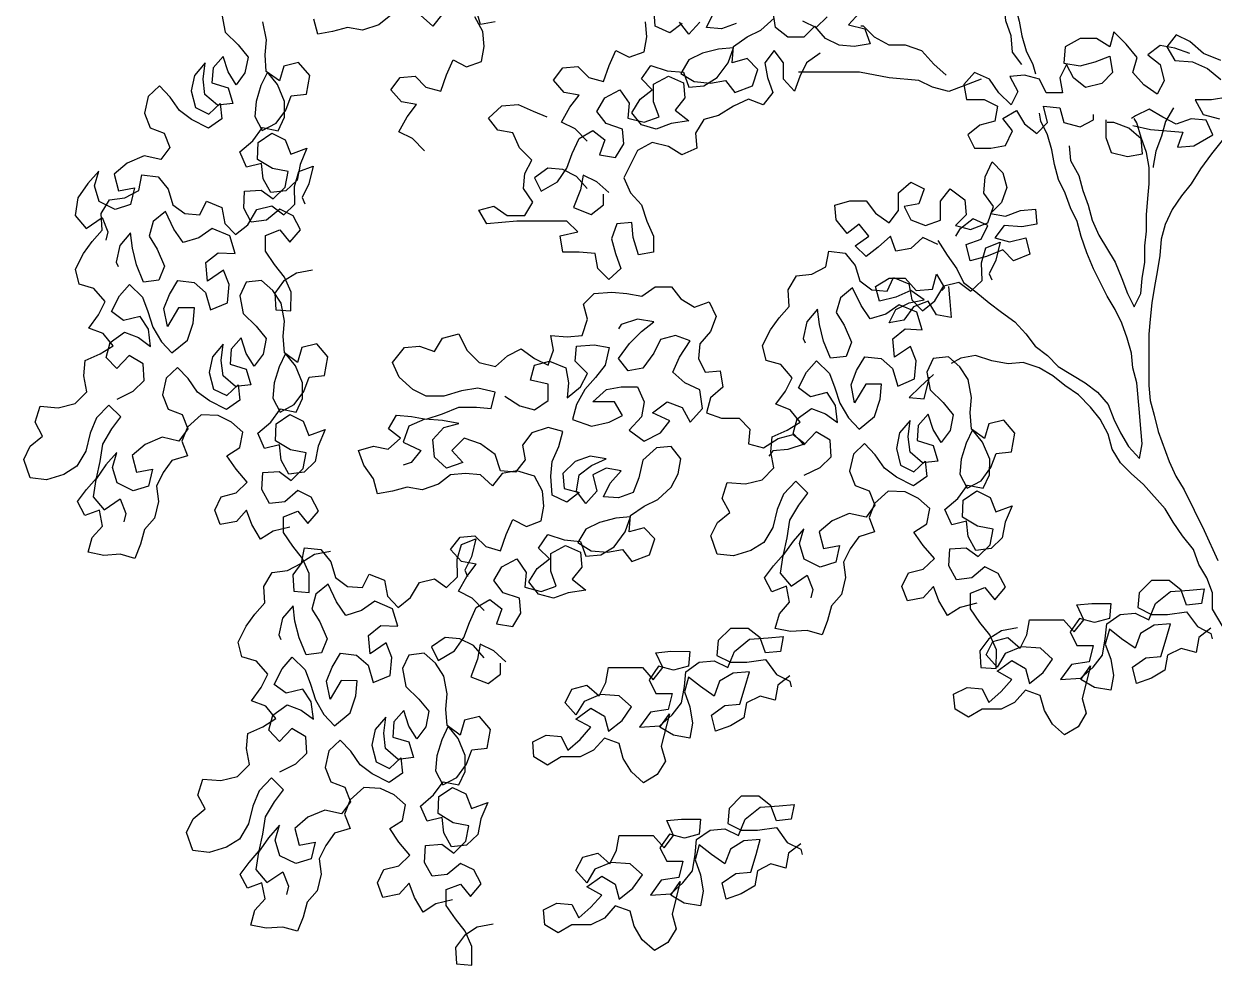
# Model space of a CAD drawing. Header units: millimetres. Extents: x 92.2 to 172.4, y 6.8 to 63.1.
# Drawn here: x 130.847 to 132.941, y 35.363 to 37.018 of the extents above; entities that cross this region are included whole.
import ezdxf

# ---------------------------------------------------------------- set-up
doc = ezdxf.new("R2010")
doc.units = ezdxf.units.MM
doc.layers.add('VEGETAÇÃO', color=64, linetype='Continuous')

# ---------------------------------------------------------------- blocks, each defined once
blk = doc.blocks.new('A$C6B776F95')
for points in [[(857, 3813), (838.5, 3831.5), (817.9, 3841.8), (830.3, 3864.5), (844.7, 3883), (822.1, 3887.1), (805.6, 3905.7), (820, 3924.2), (842.7, 3926.2), (859.2, 3909.7), (881.8, 3903.5), (890.1, 3928.2), (900.4, 3950.9), (921, 3940.6), (943.6, 3948.8), (947.8, 3971.4), (945.7, 3994.1)], [(717.1, 3994.3), (694.5, 3990.2), (688.3, 4012.9)], [(609.6, 3798.4), (591.1, 3817), (570.5, 3827.3), (582.9, 3849.9), (597.3, 3868.5), (574.7, 3872.6), (558.2, 3891.1), (572.6, 3909.7), (595.3, 3911.7), (611.7, 3895.2), (634.4, 3889), (642.7, 3913.7), (653, 3936.4), (673.6, 3926), (696.2, 3934.3), (700.4, 3956.9), (698.3, 3979.6), (686, 4002.2)], [(636.6, 4006.4), (622.1, 3987.9), (603.6, 4004.4)], [(558.3, 4004.4), (539.8, 3990), (515, 3981.8), (492.4, 3985.9), (469.7, 3979.8), (447.1, 3975.7), (440.9, 3998.3)], [(1493.8, 4265.4), (1483.4, 4242.8), (1475.2, 4220.1), (1462.8, 4197.5), (1460.7, 4174.8), (1468.9, 4129.5), (1479.2, 4108.9), (1485.4, 4086.3), (1495.6, 4063.6), (1514.1, 3995.6), (1518.2, 3973), (1524.4, 3950.3), (1534.6, 3929.7), (1538.7, 3915.3)], [(1518.2, 3929.7), (1503.8, 3948.3), (1501.7, 3973), (1493.5, 3995.7), (1491.5, 4018.3), (1491.5, 4043), (1485.3, 4065.7), (1475.1, 4086.3), (1460.7, 4106.9), (1438, 4115.1), (1401, 4144), (1384.5, 4162.6), (1380.4, 4164.6)], [(856.9, 3740.9), (840.5, 3759.4), (819.9, 3769.7), (797.2, 3771.8), (776.6, 3757.4), (786.9, 3736.8), (811.6, 3751.2), (826.1, 3771.8), (834.3, 3794.4), (844.7, 3817.1), (865.3, 3829.4), (883.8, 3815), (875.5, 3792.3), (900.2, 3788.2), (912.6, 3808.8), (910.6, 3831.4), (885.9, 3839.7), (871.5, 3858.2), (883.8, 3878.8), (906.5, 3891.2), (920.9, 3870.6), (918.8, 3847.9), (943.5, 3841.7), (966.2, 3849.9), (958, 3872.6), (958, 3899.4), (980.7, 3911.7), (1003.3, 3901.4), (1005.3, 3878.7), (990.9, 3860.2), (1011.5, 3843.7), (984.7, 3839.6), (962, 3831.4), (939.4, 3837.6), (925, 3856.1), (937.4, 3876.7), (955.9, 3891.1), (939.5, 3907.6), (953.9, 3928.2), (978.6, 3919.9), (1003.3, 3917.8), (1011.5, 3895.2), (1034.2, 3897.2), (1054.8, 3909.6), (1071.3, 3932.2), (1079.5, 3954.8), (1056.9, 3952.8), (1032.2, 3946.7), (1011.6, 3936.4), (999.2, 3915.8), (1019.8, 3903.4), (1044.5, 3901.3), (1067.1, 3905.4), (1081.5, 3886.9), (1108.3, 3897.2), (1116.6, 3921.9), (1100.1, 3938.4), (1077.5, 3932.2), (1079.5, 3956.9), (1100.2, 3971.3), (1120.8, 3981.6), (1141.4, 4000.1)], [(1083.7, 3991.9), (1061, 3983.7), (1038.4, 3985.8), (1048.7, 4006.4)], [(1028.1, 3994), (1011.6, 3975.5), (997.2, 3994)], [(1001.3, 3992), (982.8, 3977.6), (960.1, 3987.9), (958.1, 4016.7)], [(1271.1, 4008.2), (1254.6, 3989.7), (1279.3, 3983.5), (1287.5, 3960.8), (1262.8, 3956.7), (1240.2, 3958.8), (1219.6, 3969.1), (1203.1, 3987.7), (1186.6, 3971.2), (1161.9, 3971.2), (1143.4, 3985.7), (1139.3, 4012.5)], [(1184.6, 3995.9), (1205.2, 3985.6), (1221.7, 4002.1)], [(1820.9, 3935.6), (1794.1, 3946), (1773.6, 3964.5), (1753, 3974.8), (1738.5, 3956.3), (1750.9, 3935.7), (1777.6, 3933.6), (1800.3, 3923.3), (1820.9, 3906.8)], [(1831.1, 3880), (1806.4, 3875.9), (1781.7, 3875.9), (1794, 3853.3), (1818.8, 3847.1)], [(439.1, 3616.9), (414.7, 3612.4), (395.2, 3600), (381.8, 3581.7), (383.5, 3556.6), (406.4, 3554.8), (406.8, 3583.4), (396.7, 3606.4), (381.5, 3625.2), (367.5, 3645.7), (367.5, 3669.7), (389.4, 3678.1), (404.6, 3659.4), (420.9, 3678.4), (409.6, 3699.6), (389.2, 3709.5), (369.4, 3692.6), (346, 3689.9), (334.8, 3711.1), (335.9, 3736.9), (361, 3738.6), (379.3, 3725.1), (397.4, 3743.1), (402, 3766.7), (378.4, 3771.4), (355.5, 3785.2), (356.6, 3811), (377.1, 3825.1), (397.6, 3815.1), (406, 3793.2), (430.7, 3802.3), (420.4, 3777.3), (415.8, 3753.6), (398.8, 3737.4), (375.5, 3734.7), (364.2, 3755.9), (361.5, 3779.2), (338.8, 3773.6), (328.7, 3796.6), (348.5, 3813.5), (363, 3833.6), (386.7, 3828.9), (396.6, 3849.4), (396.7, 3873.4), (385.8, 3899.2), (370.7, 3918), (360.7, 3897.5), (353.2, 3873.2), (351.4, 3850.2), (362.7, 3829), (383.9, 3840.2), (398.4, 3860.3), (406.6, 3881.9), (429.9, 3884.6), (434.9, 3912.9), (418, 3932.7), (395.4, 3927.1), (389, 3904.5), (368.9, 3919), (367.2, 3944.1), (369, 3967.1), (363.8, 3994.3)], [(301, 4005.7), (306.2, 3978.5), (325.9, 3959.4), (341.1, 3940.7), (336.4, 3917), (322.9, 3898.7), (310.6, 3918.1), (303.3, 3941.8), (288, 3924.6), (286.2, 3901.6), (310.6, 3894.1), (317.9, 3870.4), (294.6, 3867.7), (275.6, 3884), (272.8, 3907.3), (275.7, 3932), (259.4, 3913), (254.7, 3889.3), (261, 3863.9), (281.5, 3853.9), (298.5, 3870.1), (301.3, 3846.8), (280.7, 3832.7), (255, 3845.9), (236.7, 3859.4), (222.6, 3879.9), (206.4, 3896.9), (189.4, 3880.7), (183.7, 3855.3), (192.1, 3833.3), (213.6, 3825.2), (222, 3803.2), (208.6, 3784.9), (183.1, 3790.6), (157.3, 3779.7), (137.5, 3762.9), (143.8, 3737.4), (168.2, 3741.9), (162.5, 3716.5), (138.8, 3709.2), (114.8, 3721.2), (107.4, 3744.9), (113.9, 3767.5), (97.6, 3748.5), (82, 3726.6), (78, 3700.1), (94.9, 3680.3), (119.3, 3696.9), (127.7, 3674.9), (124.9, 3662.2)], [(1402.8, 3913.4), (1384.3, 3929.9), (1365.8, 3950.5), (1341.1, 3958.7), (1316.4, 3958.7), (1293.7, 3971.1), (1277.3, 3987.6), (1273.2, 3987.6)], [(1773.5, 3946), (1750.9, 3954.2), (1728.2, 3958.4), (1709.7, 3944), (1728.2, 3929.5), (1734.4, 3904.8), (1724.1, 3884.2), (1703.5, 3898.7), (1687, 3917.2), (1693.2, 3939.9), (1676.8, 3960.5), (1658.2, 3979), (1652, 3956.4), (1631.5, 3968.8), (1606.8, 3968.8), (1584.1, 3956.4), (1582, 3931.7), (1606.7, 3927.6), (1629.4, 3933.7), (1652, 3942), (1656.1, 3917.2), (1639.6, 3900.8), (1614.9, 3894.6), (1596.4, 3909.1), (1586.1, 3929.7), (1575.8, 3909.1), (1579.9, 3886.4), (1555.2, 3886.5), (1544.9, 3907.1), (1522.3, 3913.3), (1499.6, 3911.2), (1511.9, 3888.6), (1501.6, 3868), (1483.1, 3886.5), (1468.7, 3907.1), (1446.1, 3917.4), (1429.6, 3898.9), (1433.7, 3876.3), (1460.5, 3876.2), (1481, 3865.9), (1476.9, 3843.3), (1454.2, 3837.1), (1435.7, 3822.7), (1446, 3802.1), (1470.7, 3802.1), (1493.3, 3806.2), (1503.7, 3828.8), (1489.3, 3847.4), (1509.9, 3859.7), (1522.2, 3839.1), (1540.7, 3824.7), (1557.2, 3841.1), (1551.1, 3865.9), (1575.8, 3863.8), (1581.9, 3841.1), (1606.6, 3834.9), (1627.2, 3845.2), (1627.2, 3853.4)], [(1211.3, 3946.5), (1190.7, 3932.1), (1180.4, 3911.5), (1172.2, 3888.9), (1155.7, 3907.4), (1155.7, 3932.1), (1141.3, 3950.7), (1126.9, 3932.1), (1131, 3909.5), (1139.2, 3886.8), (1124.8, 3868.3), (1102.1, 3876.6), (1079.5, 3866.3), (1056.8, 3851.9), (1034.1, 3845.7), (1021.8, 3825.2), (1023.8, 3802.5), (1001.1, 3792.2), (980.6, 3804.6), (955.9, 3810.8), (933.2, 3798.5), (912.6, 3757.3), (922.8, 3734.6), (939.3, 3716.1), (947.5, 3691.4), (957.8, 3668.7), (957.8, 3644), (935.1, 3639.9), (926.9, 3666.7), (924.8, 3689.3), (902.2, 3687.3), (893.9, 3664.6), (900.1, 3642), (908.3, 3619.3), (889.8, 3602.9), (873.3, 3619.4), (869.2, 3642), (844.5, 3644.1), (819.8, 3644.1), (815.7, 3668.8), (842.5, 3675), (826, 3691.5), (749.8, 3691.5), (704.5, 3687.5), (692.2, 3708.1), (714.8, 3714.2), (735.4, 3699.8), (762.2, 3699.8), (774.5, 3720.4), (760.1, 3741), (762.2, 3763.6), (772.5, 3784.2), (754, 3802.8), (743.8, 3825.4), (721.1, 3829.6), (706.7, 3848.1), (727.3, 3866.6), (752, 3868.7), (774.7, 3858.3), (795.3, 3850.1)], [(1456.4, 3907.1), (1429.6, 3896.9), (1406.9, 3888.6), (1382.2, 3894.8), (1361.6, 3905.2), (1316.3, 3909.3), (1271, 3917.6), (1178.4, 3917.7)], [(1686.9, 3836.9), (1713.7, 3830.7), (1763.1, 3826.5), (1754.9, 3803.9), (1779.6, 3805.9), (1808.4, 3822.4), (1798.2, 3845), (1775.5, 3847.1), (1752.8, 3838.9), (1732.3, 3849.2), (1711.7, 3861.6), (1691.1, 3851.3), (1684.9, 3847.2)], [(1748.8, 3863.6), (1736.4, 3843), (1730.2, 3820.4), (1721.9, 3797.7), (1717.8, 3775.1), (1717.8, 3773)], [(1390.2, 3662.1), (1404.6, 3639.5), (1419, 3618.9), (1429.3, 3598.3), (1447.8, 3583.8), (1468.4, 3567.3), (1486.9, 3552.9), (1507.5, 3538.5), (1524, 3519.9), (1538.4, 3501.4), (1556.9, 3486.9), (1573.3, 3470.4), (1614.5, 3445.7), (1633, 3431.3), (1649.5, 3412.7), (1657.7, 3390.1), (1668, 3369.4), (1680.3, 3348.8), (1696.8, 3330.3), (1700.9, 3352.9), (1698.9, 3375.6), (1696.8, 3400.3), (1692.8, 3445.6), (1686.6, 3468.3), (1684.6, 3490.9), (1678.4, 3513.6), (1670.2, 3536.3), (1659.9, 3556.9), (1647.6, 3577.5), (1627, 3618.7), (1616.8, 3643.4), (1608.5, 3668.1), (1602.4, 3690.8), (1592.1, 3711.4), (1583.9, 3734), (1573.6, 3754.6), (1567.5, 3777.3), (1563.4, 3800), (1557.2, 3822.6), (1546.9, 3843.2), (1544.9, 3855.6)], [(1590.1, 3806.1), (1592.2, 3783.5), (1604.5, 3760.8), (1610.7, 3738.1), (1618.9, 3715.5), (1625, 3692.8), (1635.3, 3670.1), (1660, 3628.9), (1670.3, 3604.2), (1678.5, 3581.6), (1688.8, 3561), (1699.1, 3581.5), (1701.2, 3604.2), (1705.3, 3628.9), (1705.3, 3653.6), (1707.4, 3676.3), (1707.4, 3701), (1709.5, 3725.7), (1711.6, 3748.3), (1711.6, 3773), (1707.5, 3795.7), (1699.3, 3818.4), (1693.1, 3841), (1689, 3847.2)], [(1645.8, 3845.2), (1645.7, 3818.4), (1654, 3795.7), (1678.7, 3789.5), (1701.3, 3793.6), (1699.3, 3816.3), (1680.8, 3832.8), (1658.1, 3841.1), (1647.8, 3841.1)], [(1822.8, 3814.1), (1806.4, 3793.6), (1789.9, 3770.9), (1775.4, 3748.3), (1761, 3729.8), (1746.6, 3709.2), (1736.2, 3686.5), (1730, 3663.9), (1728, 3639.2), (1723.8, 3614.5), (1719.7, 3591.8), (1715.5, 3567.1), (1713.4, 3542.4), (1711.4, 3519.7), (1711.3, 3441.5), (1713.3, 3418.8), (1719.5, 3396.2), (1725.6, 3371.5), (1742.1, 3326.1), (1752.4, 3303.5), (1764.7, 3282.9), (1795.5, 3221.1), (1816.1, 3175.7)], [(404.8, 3226.3), (379.4, 3220.1), (359.9, 3207.7), (346.9, 3230), (338.5, 3252), (323.3, 3234.7), (298.9, 3230.2), (290.5, 3252.1), (300.4, 3272.5), (323, 3278.1), (340, 3294.3), (323.1, 3314.2), (309, 3334.7), (328.5, 3347), (333.2, 3370.6), (315.9, 3385.9), (295.4, 3395.8), (269.7, 3396.9), (248.8, 3378.3), (240.6, 3356.8), (249, 3334.8), (225.3, 3327.5), (211.9, 3309.2), (201.9, 3288.7), (204.7, 3265.4), (199, 3240), (183.7, 3222.7), (177.3, 3200.1), (169.1, 3178.6), (146.5, 3185), (121.5, 3183.3), (97.8, 3188), (104.2, 3210.6), (119.5, 3227.8), (114.9, 3252.2), (93, 3243.8), (81.8, 3265), (95.2, 3283.3), (110.5, 3300.6), (116.2, 3326), (120.1, 3352.5), (134, 3375.4), (147.5, 3393.7), (129.5, 3411.8), (110.4, 3392.1), (101.1, 3368.8), (94.3, 3341.6), (80.5, 3318.7), (61, 3306.4), (34.5, 3298.3), (9.8, 3301.2), (0, 3328.8), (9.9, 3349.3), (28.7, 3364.4), (17.5, 3385.6), (24.9, 3410), (52.5, 3407.8), (77.9, 3414.1), (96, 3432), (91.5, 3456.4), (93.3, 3479.4), (116.3, 3489.5), (135.7, 3501.8), (120.6, 3520.6), (99.1, 3528.8), (113.6, 3548.9), (123.6, 3569.3), (106.7, 3589.2), (84.1, 3595.6), (78.5, 3618.2), (90.6, 3642.2), (104, 3660.5), (119.3, 3677.8), (117.6, 3702.8), (130.3, 3724), (153.6, 3726.8), (174.9, 3738), (179.5, 3761.7), (204.2, 3758.8), (219.4, 3740), (226.7, 3716.3), (245.1, 3702.9), (268, 3701), (277.9, 3721.5), (301.2, 3712.2), (305.8, 3687.9), (322, 3670.9), (340.7, 3686), (354.6, 3708.9), (377.2, 3714.5), (395.5, 3701), (412.5, 3717.2), (411.9, 3744.1), (418.3, 3766.7), (440.2, 3775.1), (433.4, 3747.9), (423.5, 3727.5), (427.3, 3717.9)], [(1390.2, 3656), (1367.6, 3666.3), (1349, 3649.8), (1326.4, 3645.7), (1318.2, 3668.4), (1299.6, 3651.9), (1281.1, 3637.5), (1264.6, 3654), (1285.2, 3668.4), (1270.8, 3687), (1252.3, 3672.6), (1235.8, 3693.2), (1233.8, 3715.8), (1256.4, 3722), (1281.1, 3722), (1295.5, 3703.4), (1316.1, 3689), (1330.6, 3707.5), (1330.6, 3734.3), (1349.1, 3750.7), (1369.7, 3740.4), (1361.5, 3717.8), (1338.8, 3713.7), (1349.1, 3693.1), (1371.7, 3684.8), (1394.4, 3693), (1394.4, 3721.9), (1408.8, 3740.4), (1431.5, 3723.9), (1433.5, 3701.2), (1417, 3684.8), (1439.7, 3678.6), (1466.5, 3688.8), (1474.7, 3713.5), (1460.3, 3734.1), (1462.4, 3758.9), (1472.7, 3781.5), (1489.2, 3765), (1495.3, 3742.4), (1487.1, 3719.7), (1470.6, 3703.2), (1493.2, 3699.1), (1515.9, 3707.3), (1538.6, 3709.4), (1540.6, 3686.7), (1517.9, 3682.6), (1491.2, 3684.7), (1476.7, 3666.2), (1499.4, 3660), (1524.1, 3666.1), (1530.3, 3641.4), (1505.5, 3631.1), (1489.1, 3647.6), (1464.4, 3637.4), (1439.6, 3631.2), (1433.5, 3655.9), (1456.1, 3664.1), (1466.5, 3684.7), (1443.8, 3695), (1423.2, 3678.6), (1417, 3668.3)], [(889.9, 3734.7), (871.4, 3751.2), (850.8, 3761.5), (846.6, 3738.8), (836.3, 3712.1), (863.1, 3701.7), (881.6, 3716.1), (881.6, 3732.6)], [(142.2, 3420.9), (166.3, 3432.9), (183.3, 3449.1), (181.6, 3474.2), (160.4, 3486.9), (141.3, 3467.2), (125.1, 3484.2), (131.5, 3506.8), (153.1, 3522.6), (174.6, 3514.5), (192.9, 3501), (189.5, 3527.1), (177.2, 3546.6), (151.7, 3540.3), (133.4, 3553.8), (145.5, 3577.7), (160.7, 3595), (180.4, 3575.9), (188.9, 3554), (196.2, 3530.3), (209.2, 3508), (225.4, 3491), (249.1, 3510.4), (257.7, 3536.5), (259.5, 3559.4), (235.5, 3559.5), (218.5, 3531.3), (213.2, 3558.5), (221.4, 3580), (234.2, 3601.2), (258.9, 3598.3), (276.2, 3583), (284.2, 3556.5), (310, 3567.4), (312.2, 3595), (303.8, 3616.9), (279.4, 3600.3), (277, 3628.3), (295.8, 3643.4), (321.5, 3642.3), (313.5, 3668.8), (286.7, 3680.1), (266.1, 3666.1), (242.5, 3658.7), (228.4, 3679.2), (215.7, 3706.1), (197, 3691), (190.6, 3668.4), (202.9, 3648.9), (213.8, 3623.1), (205.6, 3601.6), (182.3, 3598.8), (171.4, 3624.7), (165.1, 3650.1), (162.3, 3673.4), (146, 3654.4), (140.3, 3629), (143.5, 3622.3)], [(1449.8, 3110.4), (1424.3, 3104.1), (1404.9, 3091.8), (1391.9, 3114.1), (1383.5, 3136), (1368.2, 3118.8), (1343.9, 3114.2), (1335.4, 3136.1), (1345.4, 3156.6), (1368, 3162.2), (1385, 3178.4), (1368.1, 3198.2), (1354, 3218.7), (1373.5, 3231.1), (1378.1, 3254.7), (1360.9, 3269.9), (1340.4, 3279.9), (1314.6, 3281), (1293.7, 3262.3), (1285.6, 3240.8), (1294, 3218.9), (1270.3, 3211.6), (1256.8, 3193.2), (1246.9, 3172.8), (1249.6, 3149.4), (1243.9, 3124), (1228.7, 3106.8), (1222.3, 3084.2), (1214.1, 3062.7), (1191.5, 3069.1), (1166.4, 3067.4), (1142.8, 3072), (1149.2, 3094.6), (1164.4, 3111.9), (1159.9, 3136.3), (1138, 3127.9), (1126.7, 3149.1), (1140.2, 3167.4), (1155.4, 3184.7), (1161.2, 3210.1), (1165.1, 3236.6), (1179, 3259.5), (1192.4, 3277.8), (1174.5, 3295.9), (1155.3, 3276.1), (1146.1, 3252.9), (1139.3, 3225.7), (1125.5, 3202.8), (1106, 3190.5), (1079.5, 3182.4), (1054.8, 3185.3), (1045, 3212.9), (1054.9, 3233.3), (1073.7, 3248.5), (1062.4, 3269.7), (1069.9, 3294), (1097.5, 3291.8), (1122.9, 3298.1), (1141, 3316.1), (1136.4, 3340.5), (1138.3, 3363.4), (1161.2, 3373.6), (1180.7, 3385.9), (1165.6, 3404.7), (1144, 3412.9), (1158.6, 3432.9), (1168.5, 3453.4), (1151.6, 3473.2), (1129, 3479.6), (1123.5, 3502.3), (1135.5, 3526.2), (1149, 3544.6), (1164.2, 3561.8), (1162.5, 3586.9), (1175.3, 3608.1), (1198.6, 3610.8), (1219.8, 3622.1), (1224.5, 3645.7), (1249.2, 3642.8), (1264.3, 3624.1), (1271.7, 3600.4), (1290, 3586.9), (1313, 3585.1), (1322.9, 3605.6), (1346.2, 3596.3), (1350.7, 3571.9), (1366.9, 3554.9), (1385.7, 3570.1), (1399.5, 3593), (1422.1, 3598.6), (1440.5, 3585.1), (1457.5, 3601.3), (1456.8, 3628.2), (1463.3, 3650.7), (1485.2, 3659.2), (1478.4, 3632), (1468.4, 3611.5), (1472.3, 3602)], [(1406.7, 3592.1), (1408.7, 3569.4), (1410.7, 3544.7), (1388.1, 3548.9), (1375.7, 3569.5), (1353.1, 3561.3), (1338.6, 3540.7), (1316, 3536.6), (1326.3, 3557.2), (1346.9, 3567.4), (1369.6, 3571.5), (1349, 3586), (1326.3, 3575.7), (1301.6, 3569.5), (1295.4, 3592.2), (1316.1, 3604.5), (1340.8, 3604.5), (1357.2, 3586), (1381.9, 3588), (1388.1, 3610.7), (1400.5, 3590), (1396.3, 3585.9)], [(466.5, 3189.1), (442.1, 3184.6), (422.7, 3172.3), (409.2, 3153.9), (410.9, 3128.9), (433.9, 3127), (434.3, 3155.6), (424.1, 3178.6), (409, 3197.4), (394.9, 3217.9), (395, 3241.9), (416.9, 3250.3), (432, 3231.6), (448.3, 3250.6), (437.1, 3271.8), (416.6, 3281.8), (396.8, 3264.9), (373.5, 3262.1), (362.2, 3283.3), (363.4, 3309.1), (388.4, 3310.8), (406.8, 3297.3), (424.8, 3315.3), (429.5, 3338.9), (405.8, 3343.6), (382.9, 3357.4), (384.1, 3383.2), (404.6, 3397.3), (425, 3387.3), (433.4, 3365.4), (458.2, 3374.5), (447.9, 3349.5), (443.2, 3325.8), (426.2, 3309.6), (402.9, 3306.9), (391.7, 3328.1), (388.9, 3351.4), (366.3, 3345.8), (356.1, 3368.8), (375.9, 3385.7), (390.5, 3405.8), (414.1, 3401.1), (424.1, 3421.6), (424.1, 3445.6), (413.2, 3471.4), (398.1, 3490.2), (388.2, 3469.7), (380.7, 3445.4), (378.9, 3422.4), (390.1, 3401.2), (411.3, 3412.5), (425.9, 3432.5), (434, 3454.1), (457.4, 3456.8), (462.4, 3485.1), (445.5, 3504.9), (422.9, 3499.3), (416.4, 3476.7), (396.4, 3491.3), (394.7, 3516.3), (396.5, 3539.3), (391.3, 3566.5), (378.9, 3585.9), (361.7, 3601.2), (338.4, 3598.4), (328.4, 3578), (333.6, 3550.8), (353.4, 3531.6), (368.5, 3512.9), (363.9, 3489.2), (350.4, 3470.9), (338.1, 3490.3), (330.7, 3514), (315.5, 3496.8), (313.7, 3473.8), (338, 3466.3), (345.4, 3442.6), (322, 3439.9), (303, 3456.2), (300.3, 3479.5), (303.1, 3504.2), (286.8, 3485.2), (282.2, 3461.5), (288.5, 3436.1), (308.9, 3426.1), (325.9, 3442.3), (328.7, 3419), (308.2, 3405), (282.4, 3418.1), (264.1, 3431.6), (250, 3452.1), (233.8, 3469.1), (216.8, 3452.9), (211.1, 3427.5), (219.5, 3405.6), (241.1, 3397.4), (249.5, 3375.5), (236, 3357.1), (210.6, 3362.8), (184.8, 3352), (165, 3335.1), (171.2, 3309.6), (195.6, 3314.1), (189.9, 3288.7), (166.2, 3281.4), (142.2, 3293.4), (134.9, 3317.1), (141.3, 3339.7), (125, 3320.7), (109.4, 3298.8), (105.4, 3272.4), (122.3, 3252.5), (146.8, 3269.1), (155.2, 3247.1), (152.3, 3234.4)], [(700.4, 3099.7), (681.9, 3118.3), (661.3, 3128.6), (673.7, 3151.2), (688.1, 3169.7), (665.5, 3173.9), (649, 3192.4), (663.5, 3211), (686.1, 3213), (702.6, 3196.5), (725.2, 3190.3), (733.5, 3215), (743.8, 3237.7), (764.4, 3227.3), (787.1, 3235.6), (791.2, 3258.2), (789.2, 3280.9), (776.8, 3303.5), (750.1, 3311.8), (727.4, 3307.7), (713, 3289.2), (694.5, 3305.7), (671.8, 3307.7), (649.1, 3305.7), (630.6, 3291.3), (605.9, 3283.1), (583.2, 3287.2), (560.6, 3281.1), (537.9, 3277), (531.8, 3299.6), (517.4, 3320.2), (509.1, 3342.9), (531.8, 3349.1), (554.4, 3344.9), (573, 3361.4), (554.5, 3375.8), (566.9, 3396.4), (589.5, 3394.3), (612.2, 3390.2), (636.9, 3398.4), (661.6, 3408.7), (688.4, 3408.6), (711, 3406.6), (717.2, 3431.3), (690.5, 3437.5), (665.7, 3433.4), (639, 3425.2), (612.2, 3425.2), (591.6, 3435.5), (571, 3454), (560.7, 3476.7), (579.3, 3499.3), (602, 3501.4), (624.6, 3493.1), (637, 3513.7), (661.7, 3519.9), (674, 3495.1), (692.5, 3476.6), (717.3, 3470.4), (735.8, 3486.8), (756.4, 3497.1), (777, 3482.7), (797.6, 3472.4), (805.8, 3495), (801.7, 3517.7), (826.4, 3515.6), (849.1, 3517.6), (857.4, 3542.3), (851.2, 3565), (867.7, 3581.5), (894.5, 3583.5), (917.1, 3581.4), (939.8, 3577.3), (960.4, 3591.7), (985.1, 3591.6), (999.5, 3573.1), (1020.1, 3560.7), (1042.7, 3568.9), (1053, 3546.3), (1044.7, 3523.6), (1028.2, 3505.1), (1026.2, 3482.5), (1036.4, 3461.9), (1059.1, 3463.9), (1063.2, 3439.2), (1044.6, 3422.7), (1038.4, 3400.1), (1061.1, 3391.8), (1087.9, 3391.8), (1104.3, 3375.3), (1102.2, 3352.7), (1124.9, 3346.5), (1147.6, 3360.8), (1170.2, 3367), (1188.7, 3352.6), (1162, 3344.4), (1139.3, 3342.3), (1133.1, 3334.1)], [(1187.2, 3305), (1211.2, 3317), (1228.2, 3333.2), (1226.5, 3358.2), (1205.4, 3371), (1186.3, 3351.3), (1170.1, 3368.3), (1176.5, 3390.9), (1198.1, 3406.7), (1219.6, 3398.5), (1237.9, 3385.1), (1234.5, 3411.2), (1222.1, 3430.7), (1196.7, 3424.4), (1178.4, 3437.8), (1190.4, 3461.8), (1205.7, 3479.1), (1225.4, 3460), (1233.8, 3438), (1241.2, 3414.4), (1254.2, 3392.1), (1270.4, 3375.1), (1294.1, 3394.4), (1302.6, 3420.5), (1304.5, 3443.5), (1280.5, 3443.6), (1263.4, 3415.4), (1258.2, 3442.6), (1266.4, 3464.1), (1279.2, 3485.2), (1303.9, 3482.3), (1321.1, 3467.1), (1329.2, 3440.6), (1355, 3451.5), (1357.2, 3479), (1348.8, 3500.9), (1324.4, 3484.4), (1322, 3512.3), (1340.7, 3527.5), (1366.5, 3526.3), (1358.5, 3552.8), (1331.6, 3564.2), (1311.1, 3550.1), (1287.4, 3542.8), (1273.4, 3563.3), (1260.7, 3590.2), (1242, 3575), (1235.5, 3552.5), (1247.9, 3533), (1258.7, 3507.2), (1250.6, 3485.7), (1227.2, 3482.9), (1216.4, 3508.7), (1210.1, 3534.2), (1207.3, 3557.5), (1191, 3538.5), (1185.3, 3513), (1188.4, 3506.3)], [(731.6, 3425.1), (754.3, 3410.6), (776.9, 3404.4), (797.5, 3418.8), (797.5, 3443.5), (770.8, 3449.7), (777, 3472.4), (799.6, 3478.6), (824.3, 3468.2), (828.4, 3445.6), (826.4, 3422.9), (847, 3439.4), (857.3, 3460), (838.8, 3478.5), (840.8, 3501.2), (867.6, 3503.2), (890.3, 3499.1), (884.1, 3472.3), (869.6, 3453.8), (853.1, 3435.3), (840.8, 3412.6), (834.6, 3390), (863.4, 3379.6), (890.2, 3385.8), (910.8, 3396.1), (898.4, 3416.7), (865.5, 3416.7), (886.1, 3435.2), (908.7, 3439.3), (933.5, 3439.3), (943.7, 3416.6), (939.6, 3394), (921, 3373.4), (943.7, 3356.9), (968.4, 3369.3), (982.8, 3387.8), (956.1, 3400.2), (978.7, 3416.6), (1001.4, 3408.3), (1013.7, 3385.7), (1032.3, 3406.3), (1028.2, 3435.1), (1005.5, 3445.4), (987, 3461.9), (997.3, 3484.5), (1013.8, 3509.2), (991.2, 3517.5), (968.5, 3511.3), (958.2, 3490.8), (941.7, 3468.1), (919.1, 3464), (904.7, 3482.6), (921.2, 3505.2), (939.7, 3523.7), (958.3, 3538.1), (933.6, 3542.3), (908.8, 3534.1), (904.7, 3527.9)], [(1511.5, 3073.2), (1487.1, 3068.6), (1467.7, 3056.3), (1454.2, 3038), (1455.9, 3012.9), (1478.8, 3011.1), (1479.3, 3039.7), (1469.1, 3062.7), (1454, 3081.4), (1439.9, 3102), (1439.9, 3126), (1461.9, 3134.4), (1477, 3115.6), (1493.3, 3134.7), (1482.1, 3155.9), (1461.6, 3165.8), (1441.8, 3148.9), (1418.5, 3146.2), (1407.2, 3167.4), (1408.3, 3193.2), (1433.4, 3194.9), (1451.8, 3181.4), (1469.8, 3199.4), (1474.5, 3223), (1450.8, 3227.7), (1427.9, 3241.5), (1429, 3267.3), (1449.5, 3281.4), (1470, 3271.4), (1478.4, 3249.5), (1503.2, 3258.6), (1492.9, 3233.6), (1488.2, 3209.9), (1471.2, 3193.7), (1447.9, 3190.9), (1436.6, 3212.2), (1433.9, 3235.5), (1411.3, 3229.9), (1401.1, 3252.9), (1420.9, 3269.8), (1435.4, 3289.9), (1459.1, 3285.2), (1469, 3305.7), (1469.1, 3329.7), (1458.2, 3355.5), (1443.1, 3374.3), (1433.1, 3353.8), (1425.7, 3329.4), (1423.8, 3306.5), (1435.1, 3285.3), (1456.3, 3296.5), (1470.8, 3316.6), (1479, 3338.1), (1502.3, 3340.9), (1507.4, 3369.1), (1490.5, 3389), (1467.8, 3383.4), (1461.4, 3360.8), (1441.3, 3375.3), (1439.6, 3400.4), (1441.5, 3423.4), (1436.2, 3450.6), (1423.9, 3470), (1406.7, 3485.3), (1383.3, 3482.5), (1373.4, 3462), (1378.6, 3434.8), (1398.3, 3415.7), (1413.5, 3396.9), (1408.8, 3373.3), (1395.4, 3355), (1383, 3374.4), (1375.7, 3398.1), (1360.5, 3380.8), (1358.6, 3357.9), (1383, 3350.4), (1390.3, 3326.7), (1367, 3324), (1348, 3340.3), (1345.2, 3363.6), (1348.1, 3388.3), (1331.8, 3369.3), (1327.2, 3345.6), (1333.5, 3320.2), (1353.9, 3310.2), (1370.9, 3326.4), (1373.7, 3303.1), (1353.2, 3289), (1327.4, 3302.2), (1309.1, 3315.6), (1295, 3336.2), (1278.8, 3353.2), (1261.8, 3337), (1256.1, 3311.5), (1264.5, 3289.6), (1286, 3281.4), (1294.4, 3259.5), (1281, 3241.2), (1255.6, 3246.9), (1229.7, 3236), (1209.9, 3219.1), (1216.2, 3193.7), (1240.6, 3198.2), (1234.9, 3172.8), (1211.2, 3165.4), (1187.2, 3177.5), (1179.9, 3201.2), (1186.3, 3223.8), (1170, 3204.8), (1154.4, 3182.9), (1150.4, 3156.4), (1167.3, 3136.6), (1191.7, 3153.1), (1200.2, 3131.2), (1197.3, 3118.5)], [(1832.5, 3060.4), (1807.8, 3101.6), (1807.8, 3126.3), (1799.6, 3149), (1787.2, 3169.6), (1779, 3192.2), (1762.6, 3212.9), (1748.2, 3233.5), (1735.8, 3254.1), (1702.9, 3291.2), (1684.4, 3307.7), (1667.9, 3324.1), (1655.6, 3344.7), (1649.4, 3367.4), (1637.1, 3390.1), (1622.7, 3408.6), (1604.2, 3427.2), (1583.6, 3441.6), (1565.1, 3456), (1544.5, 3468.4), (1519.8, 3476.7), (1497.2, 3474.6), (1472.4, 3478.8), (1447.7, 3487), (1425.1, 3482.9), (1410.7, 3474.7)], [(1383.9, 3458.3), (1363.3, 3439.7), (1346.8, 3423.3), (1369.4, 3421.2), (1377.7, 3454.1)], [(700.4, 3027.6), (683.9, 3046.2), (663.3, 3056.5), (640.7, 3058.6), (620.1, 3044.2), (630.4, 3023.6), (655.1, 3038), (669.5, 3058.6), (677.8, 3081.2), (688.1, 3103.8), (708.7, 3116.2), (727.2, 3101.8), (719, 3079.1), (743.7, 3075), (756, 3095.5), (754, 3118.2), (729.3, 3126.5), (714.9, 3145), (727.3, 3165.6), (749.9, 3177.9), (764.3, 3157.3), (762.3, 3134.7), (787, 3128.5), (809.6, 3136.7), (801.4, 3159.3), (801.4, 3186.1), (824.1, 3198.5), (846.7, 3188.1), (848.8, 3165.5), (834.3, 3147), (854.9, 3130.5), (828.1, 3126.4), (805.5, 3118.2), (782.8, 3124.4), (768.4, 3142.9), (780.8, 3163.5), (799.4, 3177.9), (782.9, 3194.4), (797.3, 3215), (822, 3206.7), (846.8, 3204.6), (855, 3182), (877.6, 3184), (898.2, 3196.3), (914.7, 3219), (923, 3241.6), (900.3, 3239.6), (875.6, 3233.4), (855, 3223.1), (842.6, 3202.6), (863.2, 3190.2), (887.9, 3188.1), (910.6, 3192.2), (925, 3173.7), (951.8, 3183.9), (960, 3208.6), (943.6, 3225.1), (920.9, 3219), (923, 3243.7), (943.6, 3258.1), (964.2, 3268.3), (984.8, 3286.9), (995.1, 3307.4), (999.3, 3330.1), (984.9, 3348.6), (962.2, 3346.6), (941.6, 3328.1), (935.4, 3301.3), (927.1, 3278.7), (904.5, 3270.5), (881.8, 3272.5), (892.1, 3293.1), (908.6, 3311.6), (886, 3315.8), (865.4, 3305.5), (871.5, 3280.8), (855, 3262.3), (840.6, 3280.8), (844.8, 3305.5), (863.3, 3319.9), (886, 3330.2), (861.3, 3334.3), (838.6, 3326.1), (820.1, 3307.6), (822.1, 3285), (844.8, 3278.8), (826.2, 3264.4), (803.6, 3274.7), (801.5, 3303.5), (803.6, 3326.2), (813.9, 3348.8), (820.1, 3371.4), (797.5, 3377.6), (772.8, 3369.4), (758.3, 3350.9), (762.4, 3328.3), (748, 3309.7), (725.3, 3311.8), (717.1, 3336.5), (694.5, 3353), (669.8, 3361.3), (651.2, 3342.8), (667.7, 3324.2), (643, 3316), (624.5, 3332.5), (622.4, 3359.3), (638.9, 3377.8), (661.6, 3383.9), (636.9, 3388.1), (610.1, 3390.2), (585.4, 3379.9), (577.1, 3355.2), (603.9, 3342.8), (589.4, 3324.3), (577.1, 3320.2)], [(652.2, 2659.6), (626.8, 2653.3), (607.3, 2641), (594.3, 2663.3), (585.9, 2685.2), (570.7, 2668), (546.3, 2663.4), (537.9, 2685.4), (547.8, 2705.8), (570.4, 2711.4), (587.4, 2727.6), (570.5, 2747.4), (556.5, 2768), (575.9, 2780.3), (580.6, 2803.9), (563.3, 2819.2), (542.8, 2829.1), (517.1, 2830.2), (496.2, 2811.6), (488, 2790), (496.4, 2768.1), (472.7, 2760.8), (459.3, 2742.4), (449.3, 2722), (452.1, 2698.7), (446.4, 2673.3), (431.1, 2656), (424.7, 2633.4), (416.5, 2611.9), (393.9, 2618.3), (368.9, 2616.6), (345.2, 2621.3), (351.6, 2643.8), (366.9, 2661.1), (362.3, 2685.5), (340.4, 2677.1), (329.2, 2698.3), (342.6, 2716.6), (357.9, 2733.9), (363.6, 2759.3), (367.6, 2785.8), (381.4, 2808.7), (394.9, 2827), (376.9, 2845.1), (357.8, 2825.4), (348.5, 2802.1), (341.7, 2774.9), (327.9, 2752), (308.4, 2739.7), (281.9, 2731.6), (257.2, 2734.5), (247.4, 2762.1), (257.4, 2782.5), (276.1, 2797.7), (264.9, 2818.9), (272.3, 2843.2), (299.9, 2841.1), (325.3, 2847.3), (343.4, 2865.3), (338.9, 2889.7), (340.7, 2912.6), (363.7, 2922.8), (383.1, 2935.1), (368, 2953.9), (346.5, 2962.1), (361, 2982.2), (371, 3002.6), (354.1, 3022.4), (331.5, 3028.9), (325.9, 3051.5), (338, 3075.5), (351.4, 3093.8), (366.7, 3111.1), (365, 3136.1), (377.7, 3157.3), (401.1, 3160.1), (422.3, 3171.3), (426.9, 3194.9), (451.6, 3192.1), (466.8, 3173.3), (474.1, 3149.6), (492.5, 3136.1), (515.4, 3134.3), (525.4, 3154.8), (548.6, 3145.5), (553.2, 3121.1), (569.4, 3104.2), (588.1, 3119.3), (602, 3142.2), (624.6, 3147.8), (642.9, 3134.3), (659.9, 3150.5), (659.3, 3177.4), (665.7, 3200), (687.6, 3208.4), (680.8, 3181.2), (670.9, 3160.7), (674.7, 3151.2)], [(389.6, 2854.2), (413.7, 2866.2), (430.7, 2882.4), (429, 2907.5), (407.8, 2920.2), (388.7, 2900.5), (372.5, 2917.5), (378.9, 2940.1), (400.5, 2955.9), (422, 2947.7), (440.4, 2934.3), (436.9, 2960.4), (424.6, 2979.9), (399.1, 2973.6), (380.8, 2987.1), (392.9, 3011), (408.1, 3028.3), (427.8, 3009.2), (436.3, 2987.3), (443.6, 2963.6), (456.6, 2941.3), (472.8, 2924.3), (496.5, 2943.7), (505.1, 2969.8), (506.9, 2992.7), (482.9, 2992.8), (465.9, 2964.6), (460.6, 2991.8), (468.8, 3013.3), (481.6, 3034.5), (506.3, 3031.6), (523.6, 3016.3), (531.6, 2989.8), (557.4, 3000.7), (559.6, 3028.2), (551.2, 3050.2), (526.8, 3033.6), (524.4, 3061.5), (543.2, 3076.7), (568.9, 3075.5), (560.9, 3102.1), (534.1, 3113.4), (513.6, 3099.4), (489.9, 3092), (475.8, 3112.5), (463.2, 3139.4), (444.4, 3124.3), (438, 3101.7), (450.3, 3082.2), (461.2, 3056.4), (453, 3034.9), (429.7, 3032.1), (418.8, 3057.9), (412.5, 3083.4), (409.7, 3106.7), (393.4, 3087.7), (387.7, 3062.3), (390.9, 3055.5)], [(1805.7, 3072.8), (1787.1, 3058.4), (1783, 3035.7), (1760.4, 3041.9), (1739.8, 3031.6), (1735.6, 3009), (1715, 2996.7), (1692.3, 2988.4), (1686.2, 3013.2), (1706.8, 3027.6), (1729.5, 3029.6), (1737.7, 3056.4), (1743.9, 3079), (1719.2, 3077), (1698.6, 3064.6), (1690.3, 3042), (1669.8, 3056.4), (1651.2, 3070.9), (1645, 3048.2), (1653.3, 3025.5), (1657.4, 3000.8), (1653.2, 2978.2), (1628.5, 2982.3), (1607.9, 2994.7), (1622.4, 3015.3), (1610, 2965.9), (1616.1, 2943.2), (1603.7, 2922.6), (1583.1, 2910.3), (1564.6, 2926.8), (1552.3, 2947.4), (1546.1, 2970), (1523.5, 2978.3), (1507, 2959.8), (1486.4, 2949.5), (1457.5, 2949.5), (1436.9, 2937.2), (1416.4, 2949.6), (1414.3, 2972.2), (1434.9, 2982.5), (1457.6, 2980.4), (1467.9, 2959.8), (1486.4, 2976.3), (1502.9, 2994.8), (1480.3, 3007.2), (1502.9, 3023.6), (1523.5, 3011.3), (1529.7, 2988.6), (1550.3, 3005.1), (1564.7, 3025.6), (1546.2, 3042.1), (1517.4, 3044.2), (1492.6, 3033.9), (1480.3, 3013.4), (1463.8, 3031.9), (1474.1, 3052.5), (1496.8, 3058.6), (1515.3, 3042.2), (1525.6, 3062.7), (1529.7, 3085.4), (1581.2, 3085.3), (1597.7, 3066.8), (1612.1, 3085.3), (1601.8, 3108), (1624.5, 3110), (1653.3, 3110), (1651.3, 3087.3), (1628.6, 3081.2), (1605.9, 3087.4), (1591.5, 3066.8), (1601.8, 3046.2), (1626.5, 3046.2), (1620.3, 3021.5), (1593.5, 3017.4), (1577, 2994.7), (1607.9, 2996.8), (1626.5, 3013.2), (1640.9, 3031.7), (1645, 3056.4), (1647.1, 3079.1), (1667.7, 3093.5), (1690.4, 3095.5), (1711, 3085.2), (1721.3, 3109.9), (1744, 3128.4), (1772.8, 3130.5), (1795.4, 3132.5), (1791.3, 3109.9), (1768.7, 3107.8), (1760.4, 3130.5), (1741.9, 3144.9), (1715.1, 3144.9), (1696.6, 3126.4), (1694.5, 3103.8), (1715.1, 3093.5), (1739.8, 3093.4), (1768.6, 3097.5), (1785.1, 3074.9), (1805.7, 3064.5), (1807.7, 3056.3)], [(1165.3, 3000.1), (1146.8, 2985.7), (1142.7, 2963.1), (1120, 2969.3), (1099.4, 2959), (1095.3, 2936.3), (1074.7, 2924), (1052, 2915.8), (1045.8, 2940.5), (1066.5, 2954.9), (1089.1, 2956.9), (1097.4, 2983.7), (1103.6, 3006.4), (1078.9, 3004.3), (1058.3, 2992), (1050, 2969.3), (1029.4, 2983.8), (1010.9, 2998.2), (1004.7, 2975.6), (1012.9, 2952.9), (1017, 2928.2), (1012.9, 2905.5), (988.2, 2909.7), (967.6, 2922), (982, 2942.6), (969.6, 2893.2), (975.8, 2870.6), (963.4, 2850), (942.8, 2837.6), (924.3, 2854.1), (911.9, 2874.7), (905.8, 2897.4), (883.1, 2905.6), (866.6, 2887.1), (846, 2876.9), (817.2, 2876.9), (796.6, 2864.5), (776, 2876.9), (774, 2899.6), (794.6, 2909.8), (817.2, 2907.8), (827.5, 2887.2), (846.1, 2903.6), (862.5, 2922.1), (839.9, 2934.5), (862.6, 2951), (883.2, 2938.6), (889.3, 2915.9), (909.9, 2932.4), (924.4, 2953), (905.8, 2969.5), (877, 2971.6), (852.3, 2961.3), (839.9, 2940.7), (823.5, 2959.2), (833.8, 2979.8), (856.4, 2986), (874.9, 2969.5), (885.3, 2990.1), (889.4, 3012.7), (940.9, 3012.7), (957.3, 2994.1), (971.8, 3012.7), (961.5, 3035.3), (984.2, 3037.4), (1013, 3037.3), (1010.9, 3014.7), (988.2, 3008.5), (965.6, 3014.7), (951.2, 2994.1), (961.4, 2973.5), (986.2, 2973.5), (980, 2948.8), (953.2, 2944.7), (936.7, 2922.1), (967.6, 2924.1), (986.1, 2940.6), (1000.6, 2959.1), (1004.7, 2983.8), (1006.8, 3006.4), (1027.4, 3020.8), (1050, 3022.9), (1070.6, 3012.6), (1080.9, 3037.3), (1103.6, 3055.8), (1132.4, 3057.8), (1155.1, 3059.9), (1151, 3037.2), (1128.3, 3035.2), (1120.1, 3057.8), (1101.6, 3072.3), (1074.8, 3072.3), (1056.2, 3053.8), (1054.2, 3031.1), (1074.8, 3020.8), (1099.5, 3020.8), (1128.3, 3024.9), (1144.8, 3002.2), (1165.3, 2991.9), (1167.4, 2983.6)], [(733.3, 3021.4), (714.8, 3037.9), (694.2, 3048.2), (690.1, 3025.6), (679.8, 2998.8), (706.5, 2988.5), (725.1, 3002.9), (725.1, 3019.4)], [(713.9, 2622.4), (689.6, 2617.9), (670.1, 2605.5), (656.6, 2587.2), (658.3, 2562.1), (681.3, 2560.3), (681.7, 2588.9), (671.5, 2611.9), (656.4, 2630.7), (642.3, 2651.2), (642.4, 2675.2), (664.3, 2683.6), (679.4, 2664.9), (695.7, 2683.9), (684.5, 2705.1), (664, 2715), (644.2, 2698.1), (620.9, 2695.4), (609.6, 2716.6), (610.8, 2742.4), (635.9, 2744.1), (654.2, 2730.6), (672.2, 2748.6), (676.9, 2772.2), (653.2, 2776.9), (630.3, 2790.7), (631.5, 2816.5), (652, 2830.6), (672.4, 2820.6), (680.9, 2798.7), (705.6, 2807.8), (695.3, 2782.8), (690.6, 2759.1), (673.6, 2742.9), (650.3, 2740.2), (639.1, 2761.4), (636.3, 2784.7), (613.7, 2779.1), (603.5, 2802.1), (623.3, 2819), (637.9, 2839.1), (661.5, 2834.4), (671.5, 2854.9), (671.5, 2878.9), (660.7, 2904.7), (645.5, 2923.5), (635.6, 2903), (628.1, 2878.7), (626.3, 2855.7), (637.5, 2834.5), (658.7, 2845.7), (673.3, 2865.8), (681.4, 2887.4), (704.8, 2890.1), (709.8, 2918.4), (692.9, 2938.2), (670.3, 2932.6), (663.8, 2910), (643.8, 2924.5), (642.1, 2949.6), (643.9, 2972.6), (638.7, 2999.8), (626.4, 3019.2), (609.1, 3034.5), (585.8, 3031.7), (575.8, 3011.2), (581.1, 2984), (600.8, 2964.9), (615.9, 2946.2), (611.3, 2922.5), (597.8, 2904.2), (585.5, 2923.6), (578.1, 2947.3), (562.9, 2930.1), (561.1, 2907.1), (585.4, 2899.6), (592.8, 2875.9), (569.5, 2873.2), (550.4, 2889.5), (547.7, 2912.8), (550.6, 2937.5), (534.3, 2918.5), (529.6, 2894.8), (535.9, 2869.4), (556.3, 2859.4), (573.3, 2875.6), (576.1, 2852.3), (555.6, 2838.2), (529.8, 2851.4), (511.5, 2864.9), (497.4, 2885.4), (481.2, 2902.4), (464.2, 2886.2), (458.5, 2860.8), (466.9, 2838.8), (488.5, 2830.7), (496.9, 2808.7), (483.4, 2790.4), (458, 2796.1), (432.2, 2785.2), (412.4, 2768.3), (418.6, 2742.9), (443, 2747.4), (437.3, 2722), (413.6, 2714.7), (389.6, 2726.7), (382.3, 2750.4), (388.7, 2773), (372.4, 2754), (356.8, 2732.1), (352.9, 2705.6), (369.8, 2685.8), (394.2, 2702.4), (402.6, 2680.4), (399.7, 2667.7)], [(1181.8, 2744.9), (1163.2, 2730.5), (1159.1, 2707.9), (1136.5, 2714.1), (1115.9, 2703.8), (1111.7, 2681.1), (1091.1, 2668.8), (1068.4, 2660.6), (1062.3, 2685.3), (1082.9, 2699.7), (1105.6, 2701.7), (1113.8, 2728.5), (1120, 2751.1), (1095.3, 2749.1), (1074.7, 2736.8), (1066.4, 2714.1), (1045.9, 2728.6), (1027.3, 2743), (1021.1, 2720.3), (1029.4, 2697.7), (1033.5, 2673), (1029.3, 2650.3), (1004.6, 2654.5), (984, 2666.8), (998.5, 2687.4), (986.1, 2638), (992.2, 2615.3), (979.8, 2594.8), (959.2, 2582.4), (940.7, 2598.9), (928.4, 2619.5), (922.2, 2642.2), (899.6, 2650.4), (883.1, 2631.9), (862.5, 2621.6), (833.6, 2621.7), (813, 2609.3), (792.5, 2621.7), (790.4, 2644.4), (811, 2654.6), (833.7, 2652.6), (844, 2632), (862.5, 2648.4), (879, 2666.9), (856.4, 2679.3), (879, 2695.8), (899.6, 2683.4), (905.8, 2660.7), (926.4, 2677.2), (940.8, 2697.8), (922.3, 2714.3), (893.5, 2716.3), (868.7, 2706.1), (856.4, 2685.5), (839.9, 2704), (850.2, 2724.6), (872.9, 2730.8), (891.4, 2714.3), (901.7, 2734.9), (905.8, 2757.5), (957.3, 2757.5), (973.8, 2738.9), (988.2, 2757.4), (977.9, 2780.1), (1000.6, 2782.1), (1029.4, 2782.1), (1027.4, 2759.5), (1004.7, 2753.3), (982, 2759.5), (967.6, 2738.9), (977.9, 2718.3), (1002.6, 2718.3), (996.4, 2693.6), (969.6, 2689.5), (953.1, 2666.9), (984, 2668.9), (1002.6, 2685.3), (1017, 2703.9), (1021.1, 2728.6), (1023.2, 2751.2), (1043.8, 2765.6), (1066.5, 2767.7), (1087.1, 2757.3), (1097.4, 2782.1), (1120.1, 2800.6), (1148.9, 2802.6), (1171.5, 2804.6), (1167.4, 2782), (1144.8, 2779.9), (1136.5, 2802.6), (1118, 2817), (1091.2, 2817.1), (1072.7, 2798.6), (1070.6, 2775.9), (1091.2, 2765.6), (1115.9, 2765.6), (1144.7, 2769.7), (1161.2, 2747), (1181.8, 2736.7), (1183.8, 2728.4)]]:
    blk.add_lwpolyline(points)

msp = doc.modelspace()

# ---------------------------------------------------------------- block references
at = {"layer": 'VEGETAÇÃO', "color": 30, "xscale": 0.001156395325779158, "yscale": 0.001156395325779158, "zscale": 0.001156395325779158}
msp.add_blockref('A$C6B776F95', (130.847, 32.4024), dxfattribs=at)

doc.saveas('drawing.dxf')
